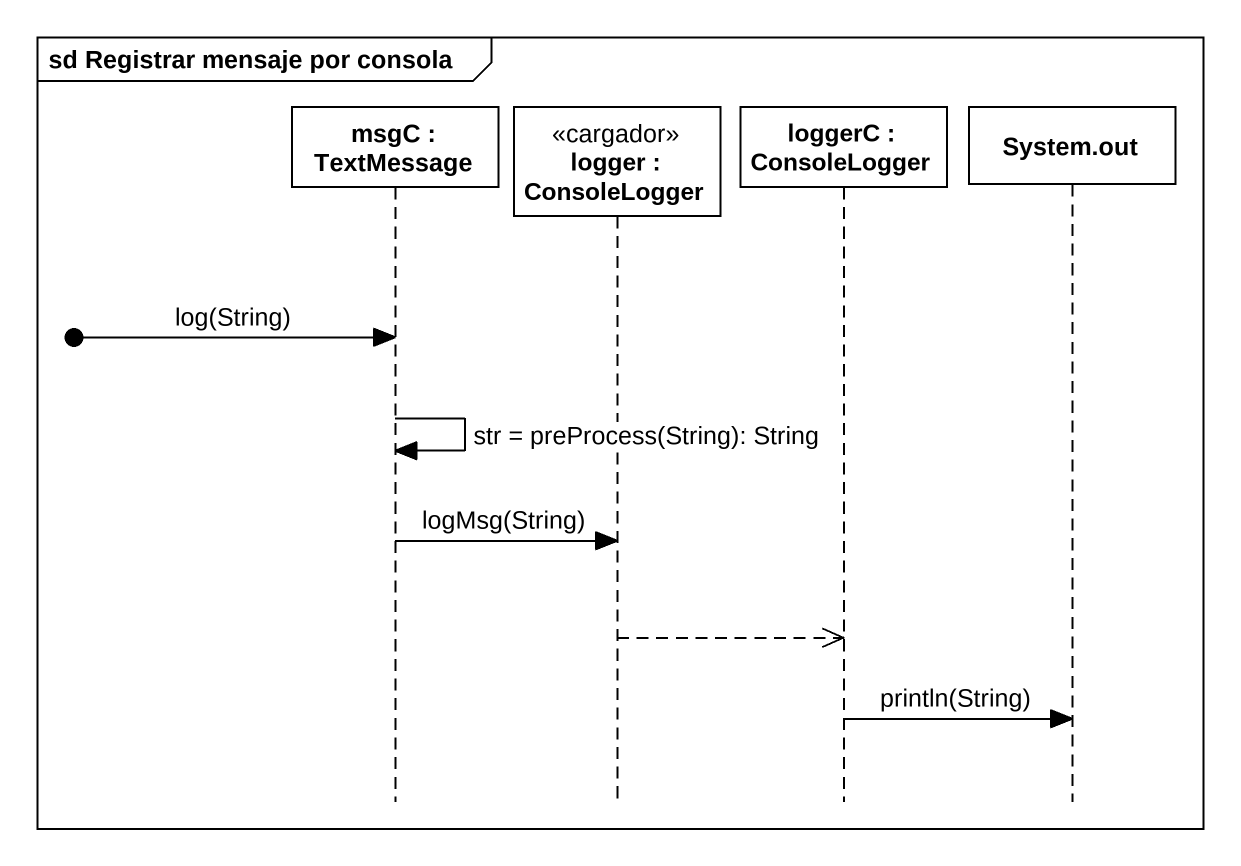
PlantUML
@startuml
mainframe sd Registrar mensaje por consola
hide footbox
participant "msgC : TextMessage" as msgC
participant "logger : ConsoleLogger" as logger <<cargador>>
participant "loggerC : ConsoleLogger" as loggerC
participant "System.out" as System_out

[o-> msgC : log(String)
msgC -> msgC : str = preProcess(String): String
msgC -> logger : logMsg(String)
logger -->> loggerC
loggerC -> System_out : println(String)
@enduml
